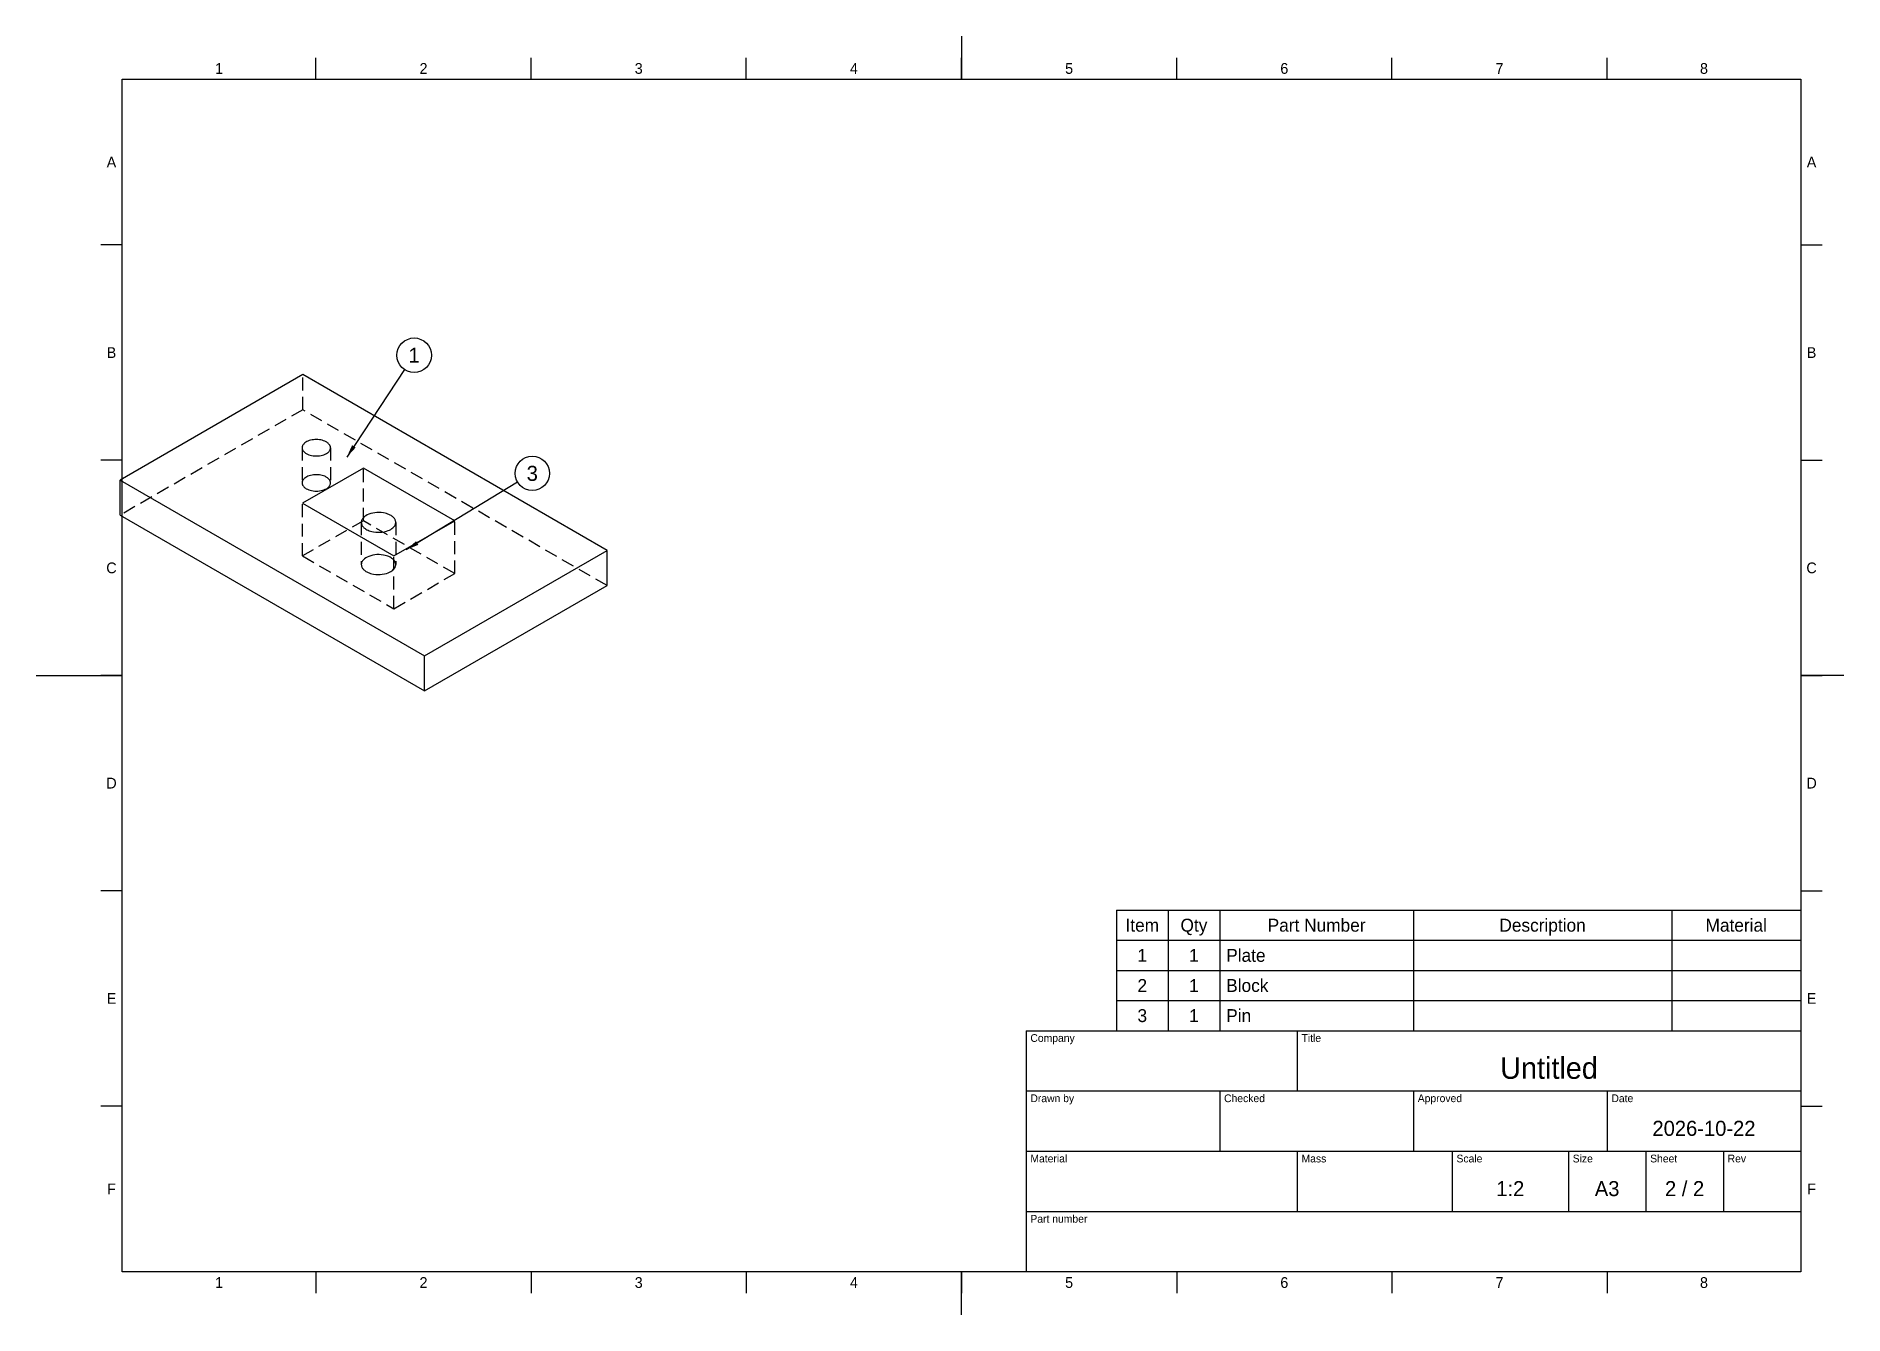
# Model space of a CAD drawing. Header units: millimetres. Extents: x 0 to 420, y 0 to 297.
import ezdxf
from ezdxf.enums import TextEntityAlignment as Align

# ---------------------------------------------------------------- set-up
doc = ezdxf.new("R2010")
doc.units = ezdxf.units.MM
doc.linetypes.add('HIDDEN', pattern=[4.5, 3, -1.5])
for name, color, linetype in [('BORDER', 7, 'CONTINUOUS'), ('DIM', 5, 'CONTINUOUS'), ('HIDDEN', 8, 'HIDDEN'), ('TEXT', 7, 'CONTINUOUS'), ('VISIBLE', 7, 'CONTINUOUS')]:
    doc.layers.add(name, color=color, linetype=linetype)

msp = doc.modelspace()

# ---------------------------------------------------------------- linework, layer by layer
at = {"layer": 'BORDER'}
for p, q in [((20, 287), (410, 287)), ((20, 10), (20, 287)), ((410, 287), (410, 10)), ((251, 94), (410, 94)), ((251, 94), (251, 66)), ((263, 94), (263, 66)), ((275, 94), (275, 66)), ((320, 94), (320, 66)), ((380, 94), (380, 66)), ((410, 94), (410, 66)), ((251, 87), (410, 87)), ((251, 80), (410, 80)), ((251, 73), (410, 73)), ((230, 66), (410, 66)), ((230, 66), (230, 10)), ((251, 66), (410, 66)), ((293, 66), (293, 52)), ((230, 52), (410, 52)), ((275, 52), (275, 38)), ((320, 52), (320, 38)), ((365, 52), (365, 38)), ((230, 38), (410, 38)), ((293, 38), (293, 24)), ((329, 38), (329, 24)), ((356, 38), (356, 24)), ((374, 38), (374, 24)), ((392, 38), (392, 24)), ((230, 24), (410, 24)), ((410, 10), (20, 10))]:
    msp.add_line(p, q, dxfattribs=at)
at = {"layer": 'DIM'}
for p, q in [((85.619746, 219.560225), (72.167714, 199.220732)), ((111.850339, 193.37911), (85.967418, 177.707867))]:
    msp.add_line(p, q, dxfattribs=at)
for points in [[(72.167714, 199.220732), (73.405596, 201.998798), (74.239677, 201.447157)], [(85.967418, 177.707867), (88.274722, 179.689368), (88.792652, 178.833945)]]:
    msp.add_solid(points, dxfattribs=at)
at = {"layer": 'HIDDEN'}
for p, q in [((61.921721, 210.224517), (61.921721, 218.389483)), ((61.921721, 210.224517), (19.495314, 185.729619)), ((132.632399, 169.399688), (61.921721, 210.224517)), ((61.796521, 201.399923), (61.796521, 193.234957)), ((68.396521, 201.399923), (68.396521, 193.234957)), ((76.029964, 184.424616), (76.029964, 196.672065)), ((61.887829, 176.259651), (61.887829, 188.507099)), ((76.029964, 184.424616), (61.887829, 176.259651)), ((75.548154, 184.064856), (75.548154, 174.266897)), ((97.243168, 172.177168), (76.029964, 184.424616)), ((83.548154, 184.064856), (83.548154, 174.266897)), ((97.243168, 172.177168), (97.243168, 184.424616)), ((61.887829, 176.259651), (83.101032, 164.012202)), ((83.101032, 164.012202), (83.101032, 176.259651)), ((83.101032, 164.012202), (97.243168, 172.177168))]:
    msp.add_line(p, q, dxfattribs=at)
for points in [[(68.396521, 193.234957), (68.392847, 193.324833), (68.381834, 193.414508), (68.363506, 193.503784), (68.337905, 193.592461), (68.305087, 193.680342), (68.265125, 193.767232), (68.218108, 193.852936), (68.164141, 193.937265), (68.103344, 194.02003), (68.035852, 194.101046), (67.961816, 194.180135), (67.853208, 194.282283), (67.718007, 194.392226), (67.569676, 194.496372), (67.408959, 194.594201), (67.236659, 194.685222), (67.053642, 194.76898), (66.794536, 194.868639), (66.485096, 194.963334), (66.160017, 195.038563), (65.82296, 195.093477), (65.47772, 195.127459), (65.128187, 195.140126), (64.778298, 195.131334), (64.431993, 195.101184), (64.093172, 195.050014), (63.765652, 194.978401), (63.453122, 194.887152), (63.159101, 194.777294), (62.886902, 194.650065), (62.639589, 194.506897), (62.440595, 194.365748), (62.282173, 194.229853), (62.157351, 194.10123), (62.06004, 193.981011), (61.977459, 193.857173), (61.916063, 193.743121), (61.871486, 193.638754), (61.837175, 193.533101), (61.813239, 193.4265), (61.800703, 193.33085), (61.796521, 193.234957)], [(61.796521, 193.234957), (61.801157, 193.133999), (61.815053, 193.033324), (61.838169, 192.933215), (61.870441, 192.833955), (61.911777, 192.735821), (61.962063, 192.63909), (62.021156, 192.544033), (62.08889, 192.450917), (62.165075, 192.360005), (62.249497, 192.271551), (62.341919, 192.185804), (62.442081, 192.103005), (62.595616, 191.991913), (62.763068, 191.887738)], [(62.763068, 191.887738), (63.039101, 191.745324), (63.341024, 191.621655), (63.665038, 191.518288), (64.007066, 191.436524), (64.362804, 191.377391), (64.727775, 191.341634), (65.097386, 191.329702), (65.466986, 191.341745), (65.831924, 191.377613), (66.187608, 191.436854), (66.529562, 191.518722), (66.853482, 191.622187), (67.155293, 191.745947), (67.431196, 191.888445), (67.654481, 192.031236), (67.8332, 192.170285), (67.97476, 192.302981), (68.085722, 192.427766), (68.180482, 192.556926), (68.251487, 192.676332), (68.303555, 192.78591), (68.344216, 192.897086), (68.373326, 193.009463), (68.389563, 193.111299), (68.394781, 193.173096), (68.396521, 193.234957)], [(83.548154, 184.064856), (83.541829, 184.194677), (83.522874, 184.324088), (83.491348, 184.452679), (83.447352, 184.580044), (83.391025, 184.705779), (83.322544, 184.829487), (83.242126, 184.950778), (83.150026, 185.069266), (83.046535, 185.184578), (82.93198, 185.296349), (82.806724, 185.404225), (82.671162, 185.507865), (82.475127, 185.638898), (82.234981, 185.7757), (81.975722, 185.900332), (81.699195, 186.011907), (81.407366, 186.109632), (81.102312, 186.192812), (80.678763, 186.280085), (80.185462, 186.344756), (79.681969, 186.372964), (79.176335, 186.364258), (78.676648, 186.318776), (78.190899, 186.237247), (77.726858, 186.120975), (77.291944, 185.971818), (76.893115, 185.792163), (76.570307, 185.606762), (76.312662, 185.422744), (76.109752, 185.244882), (75.952092, 185.076181), (75.831355, 184.918358), (75.740411, 184.772219), (75.673271, 184.637939), (75.624973, 184.51528), (75.588314, 184.391283), (75.563404, 184.266319), (75.551969, 184.165683), (75.548154, 184.064856)], [(75.548154, 184.064856), (75.55448, 183.935034), (75.573435, 183.805623), (75.60496, 183.677032), (75.648957, 183.549667), (75.705284, 183.423932), (75.773765, 183.300224), (75.854183, 183.178934), (75.946283, 183.060445), (76.049774, 182.945133), (76.164329, 182.833363), (76.289585, 182.725487), (76.425147, 182.621847), (76.621181, 182.490813), (76.861328, 182.354011), (77.120587, 182.22938), (77.397114, 182.117804), (77.688943, 182.020079), (77.993997, 181.936899), (78.417546, 181.849626), (78.910846, 181.784955), (79.41434, 181.756747), (79.919974, 181.765454), (80.419661, 181.810935), (80.905409, 181.892464), (81.369451, 182.008736), (81.804364, 182.157893), (82.10152, 182.287187), (82.376582, 182.431862)], [(82.376582, 182.431862), (82.660031, 182.613853), (82.885334, 182.791641), (83.062198, 182.961603), (83.199261, 183.12156), (83.303997, 183.270365), (83.382738, 183.407596), (83.440765, 183.533322), (83.486436, 183.660735), (83.519606, 183.789431), (83.540169, 183.919001), (83.546158, 183.991892), (83.548154, 184.064856)], [(83.548154, 174.266897), (83.541829, 174.396718), (83.522874, 174.526129), (83.491348, 174.65472), (83.447352, 174.782085), (83.391025, 174.90782), (83.322544, 175.031528), (83.242126, 175.152819), (83.150026, 175.271307), (83.046535, 175.386619), (82.93198, 175.49839), (82.806724, 175.606266), (82.671162, 175.709906), (82.475127, 175.840939), (82.234981, 175.977741), (81.975722, 176.102373), (81.699195, 176.213948), (81.407366, 176.311673), (81.102312, 176.394853), (80.678763, 176.482126), (80.185462, 176.546797), (79.681969, 176.575005), (79.176335, 176.566299), (78.676648, 176.520817), (78.190899, 176.439289), (77.726858, 176.323016), (77.291944, 176.173859), (76.893115, 175.994204), (76.570307, 175.808803), (76.312662, 175.624785), (76.109752, 175.446923), (75.952092, 175.278222), (75.831355, 175.120399), (75.740411, 174.97426), (75.673271, 174.839981), (75.624973, 174.717321), (75.588314, 174.593324), (75.563404, 174.46836), (75.551969, 174.367724), (75.548154, 174.266897)], [(75.548154, 174.266897), (75.55448, 174.137075), (75.573435, 174.007664), (75.60496, 173.879073), (75.648957, 173.751708), (75.705284, 173.625973), (75.773765, 173.502265), (75.854183, 173.380975), (75.946283, 173.262486), (76.049774, 173.147174), (76.164329, 173.035404), (76.289585, 172.927528), (76.425147, 172.823888), (76.621181, 172.692854), (76.861328, 172.556052), (77.120587, 172.431421), (77.397114, 172.319845), (77.688943, 172.22212), (77.993997, 172.13894), (78.417546, 172.051667), (78.910846, 171.986996), (79.41434, 171.958788), (79.919974, 171.967495), (80.419661, 172.012976), (80.905409, 172.094505), (81.369451, 172.210777), (81.804364, 172.359934), (82.10152, 172.489228), (82.376582, 172.633904)], [(82.376582, 172.633904), (82.660031, 172.815894), (82.885334, 172.993682), (83.062198, 173.163644), (83.199261, 173.323601), (83.303997, 173.472406), (83.382738, 173.609637), (83.440765, 173.735363), (83.486436, 173.862776), (83.519606, 173.991472), (83.540169, 174.121042), (83.546158, 174.193933), (83.548154, 174.266897)]]:
    msp.add_lwpolyline(points, dxfattribs=at)
at = {"layer": 'TEXT'}
for p, q in [((215, 297), (215, 287)), ((65, 287), (65, 292)), ((115, 287), (115, 292)), ((165, 287), (165, 292)), ((215, 287), (215, 292)), ((265, 287), (265, 292)), ((315, 287), (315, 292)), ((365, 287), (365, 292)), ((20, 248.5), (15, 248.5)), ((410, 248.5), (415, 248.5)), ((20, 198.5), (15, 198.5)), ((410, 198.5), (415, 198.5)), ((0, 148.5), (20, 148.5)), ((20, 148.5), (15, 148.5)), ((410, 148.5), (415, 148.5)), ((420, 148.5), (410, 148.5)), ((20, 98.5), (15, 98.5)), ((410, 98.5), (415, 98.5)), ((20, 48.5), (15, 48.5)), ((410, 48.5), (415, 48.5)), ((65, 10), (65, 5)), ((115, 10), (115, 5)), ((165, 10), (165, 5)), ((215, 10), (215, 5)), ((215, 0), (215, 10)), ((265, 10), (265, 5)), ((315, 10), (315, 5)), ((365, 10), (365, 5))]:
    msp.add_line(p, q, dxfattribs=at)
for centre in [(87.826309, 222.896552), (115.272031, 195.45083)]:
    msp.add_circle(centre, 4, dxfattribs=at)
at = {"layer": 'VISIBLE'}
for p, q in [((61.921721, 218.389483), (19.495314, 193.894585)), ((132.632399, 177.564654), (61.921721, 218.389483)), ((19.495314, 185.729619), (19.495314, 193.894585)), ((19.495314, 193.894585), (90.205993, 153.069756)), ((76.029964, 196.672065), (61.887829, 188.507099)), ((97.243168, 184.424616), (76.029964, 196.672065)), ((19.495314, 185.729619), (90.205993, 144.90479)), ((61.887829, 188.507099), (83.101032, 176.259651)), ((83.101032, 176.259651), (97.243168, 184.424616)), ((90.205993, 153.069756), (132.632399, 177.564654)), ((132.632399, 169.399688), (132.632399, 177.564654)), ((90.205993, 144.90479), (132.632399, 169.399688)), ((90.205993, 144.90479), (90.205993, 153.069756))]:
    msp.add_line(p, q, dxfattribs=at)
for points in [[(68.396521, 201.399923), (68.392847, 201.489799), (68.381834, 201.579474), (68.363506, 201.66875), (68.337905, 201.757427), (68.305087, 201.845308), (68.265125, 201.932198), (68.218108, 202.017902), (68.164141, 202.102231), (68.103344, 202.184995), (68.035852, 202.266012), (67.961816, 202.345101), (67.853208, 202.447249), (67.718007, 202.557192), (67.569676, 202.661338), (67.408959, 202.759167), (67.236659, 202.850188), (67.053642, 202.933946), (66.794536, 203.033605), (66.485096, 203.1283), (66.160017, 203.203529), (65.82296, 203.258443), (65.47772, 203.292425), (65.128187, 203.305091), (64.778298, 203.2963), (64.431993, 203.26615), (64.093172, 203.21498), (63.765652, 203.143367), (63.453122, 203.052118), (63.159101, 202.94226), (62.886902, 202.81503), (62.639589, 202.671863), (62.440595, 202.530713), (62.282173, 202.394819), (62.157351, 202.266195), (62.06004, 202.145977), (61.977459, 202.022139), (61.916063, 201.908087), (61.871486, 201.80372), (61.837175, 201.698067), (61.813239, 201.591465), (61.800703, 201.495816), (61.796521, 201.399923)], [(61.796521, 201.399923), (61.801157, 201.298965), (61.815053, 201.19829), (61.838169, 201.098181), (61.870441, 200.998921), (61.911777, 200.900787), (61.962063, 200.804056), (62.021156, 200.708999), (62.08889, 200.615883), (62.165075, 200.524971), (62.249497, 200.436517), (62.341919, 200.35077), (62.442081, 200.267971), (62.595616, 200.156879), (62.763068, 200.052704)], [(62.763068, 200.052704), (63.039101, 199.91029), (63.341024, 199.786621), (63.665038, 199.683254), (64.007066, 199.60149), (64.362804, 199.542357), (64.727775, 199.506599), (65.097386, 199.494667), (65.466986, 199.506711), (65.831924, 199.542579), (66.187608, 199.60182), (66.529562, 199.683688), (66.853482, 199.787153), (67.155293, 199.910913), (67.431196, 200.053411), (67.654481, 200.196202), (67.8332, 200.33525), (67.97476, 200.467947), (68.085722, 200.592732), (68.180482, 200.721892), (68.251487, 200.841298), (68.303555, 200.950876), (68.344216, 201.062051), (68.373326, 201.174428), (68.389563, 201.276265), (68.394781, 201.338061), (68.396521, 201.399923)]]:
    msp.add_lwpolyline(points, dxfattribs=at)

# ---------------------------------------------------------------- texts
at = {"layer": 'TEXT'}
for s, height, p in [('1', 2.5, (42.5, 289.5)), ('2', 2.5, (90, 289.5)), ('3', 2.5, (140, 289.5)), ('4', 2.5, (190, 289.5)), ('5', 2.5, (240, 289.5)), ('6', 2.5, (290, 289.5)), ('7', 2.5, (340, 289.5)), ('8', 2.5, (387.5, 289.5)), ('A', 2.5, (17.5, 267.75)), ('A', 2.5, (412.5, 267.75)), ('B', 2.5, (17.5, 223.5)), ('1', 3.5, (87.826309, 222.896552)), ('B', 2.5, (412.5, 223.5)), ('3', 3.5, (115.272031, 195.45083)), ('C', 2.5, (17.5, 173.5)), ('C', 2.5, (412.5, 173.5)), ('D', 2.5, (17.5, 123.5)), ('D', 2.5, (412.5, 123.5)), ('Item', 3, (257, 90.5)), ('Qty', 3, (269, 90.5)), ('Part Number', 3, (297.5, 90.5)), ('Description', 3, (350, 90.5)), ('Material', 3, (395, 90.5)), ('1', 3, (257, 83.5)), ('1', 3, (269, 83.5)), ('2', 3, (257, 76.5)), ('1', 3, (269, 76.5)), ('E', 2.5, (17.5, 73.5)), ('E', 2.5, (412.5, 73.5)), ('3', 3, (257, 69.5)), ('1', 3, (269, 69.5)), ('Untitled', 5, (351.5, 57.32)), ('2026-10-22', 3.5, (387.5, 43.32)), ('F', 2.5, (17.5, 29.25)), ('1:2', 3.5, (342.5, 29.32)), ('A3', 3.5, (365, 29.32)), ('2 / 2', 3.5, (383, 29.32)), ('F', 2.5, (412.5, 29.25)), ('1', 2.5, (42.5, 7.5)), ('2', 2.5, (90, 7.5)), ('3', 2.5, (140, 7.5)), ('4', 2.5, (190, 7.5)), ('5', 2.5, (240, 7.5)), ('6', 2.5, (290, 7.5)), ('7', 2.5, (340, 7.5)), ('8', 2.5, (387.5, 7.5))]:
    msp.add_text(s, height=height, dxfattribs=at).set_placement(p, align=Align.MIDDLE_CENTER)
for s, p in [('Plate', (276.5, 83.5)), ('Block', (276.5, 76.5)), ('Pin', (276.5, 69.5))]:
    msp.add_text(s, height=3, dxfattribs=at).set_placement(p, align=Align.MIDDLE_LEFT)
for s, p in [('Company', (231, 65.2)), ('Title', (294, 65.2)), ('Drawn by', (231, 51.2)), ('Checked', (276, 51.2)), ('Approved', (321, 51.2)), ('Date', (366, 51.2)), ('Material', (231, 37.2)), ('Mass', (294, 37.2)), ('Scale', (330, 37.2)), ('Size', (357, 37.2)), ('Sheet', (375, 37.2)), ('Rev', (393, 37.2)), ('Part number', (231, 23.2))]:
    msp.add_text(s, height=1.8, dxfattribs=at).set_placement(p, align=Align.TOP_LEFT)

doc.saveas('drawing.dxf')
